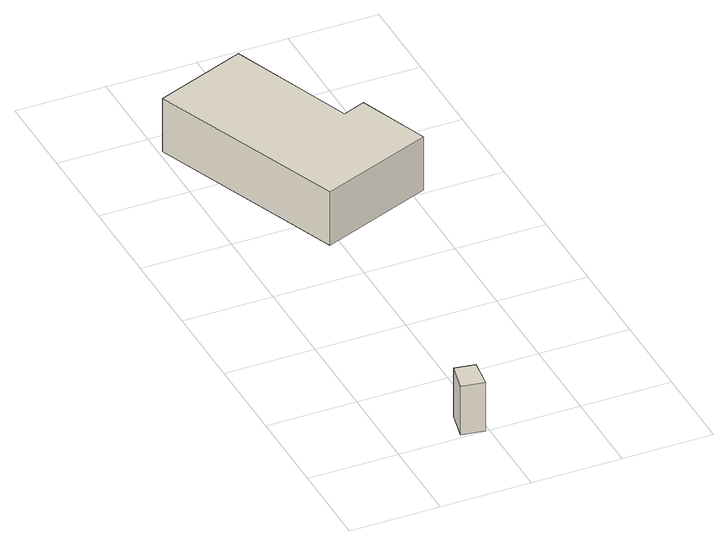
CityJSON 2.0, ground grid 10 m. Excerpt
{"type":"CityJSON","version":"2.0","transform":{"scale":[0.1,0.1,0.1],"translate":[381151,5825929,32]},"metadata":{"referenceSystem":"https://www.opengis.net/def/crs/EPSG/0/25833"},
"CityObjects":{
"building1":{"type":"Building","attributes":{"Gemeindeschluessel":"11000012","BezugspunktDach":"2200","function":"51009_1610","measuredHeight":5.92,"storeysAboveGround":0},"address":[{"country":"Germany","locality":"Berlin"}],"geometry":[{"type":"Solid","lod":"1","boundaries":[[[[0,1,2,3]],[[4,5,6,7]],[[4,7,3,2]],[[5,4,2,1]],[[6,5,1,0]],[[7,6,0,3]]]]}]},
"building2":{"type":"Building","attributes":{"Gemeindeschluessel":"11000012","BezugspunktDach":"2200","function":"31001_1024","measuredHeight":6.46,"storeysAboveGround":2},"address":[{"country":"Germany","locality":"Berlin","thoroughfareNumber":"103 (12)","thoroughfareName":"Schwarzer Weg"}],"geometry":[{"type":"Solid","lod":"1","boundaries":[[[[8,9,10,11,12,13,14]],[[15,16,17,18,19,20,21]],[[15,21,14,13]],[[16,15,13,12]],[[17,16,12,11]],[[18,17,11,10]],[[19,18,10,9]],[[20,19,9,8]],[[21,20,8,14]]]]}]}
},
"vertices":[
[96,1,64],[100,33,64],[77,37,64],[70,5,64],[77,37,5],[100,33,5],[96,1,5],[70,5,5],
[88,356,71],[213,404,71],[183,483,71],[158,473,71],[147,502,71],[105,612,71],[4,573,71],[105,612,6],[147,502,6],[158,473,6],[183,483,6],[213,404,6],[88,356,6],[4,573,6]
]}
